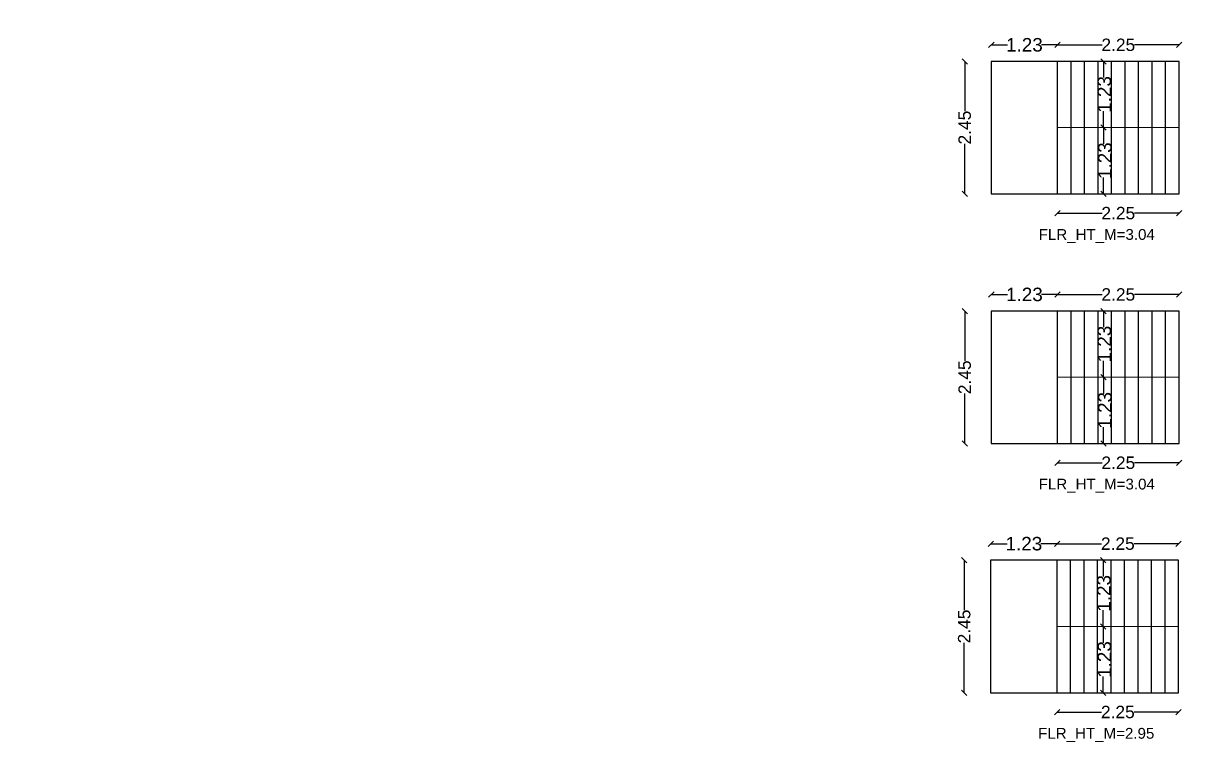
# Model space of a CAD drawing. Header units: metres. Extents: x -132 to 144, y -80 to -15.
# Drawn here: x -110.25 to -88.8, y -74.38 to -61.07 of the extents above; entities that cross this region are included whole.
import ezdxf

# ---------------------------------------------------------------- set-up
doc = ezdxf.new("R2010")
doc.units = ezdxf.units.M
doc.header["$MEASUREMENT"] = 0
doc.header["$PDMODE"] = 3
doc.layers.get('0').update_dxf_attribs({"lineweight": 5})
doc.layers.get('DEFPOINTS').update_dxf_attribs({"lineweight": 5})
for name, color, linetype in [('BLK_1_FLR_0_STAIR_1', 1, 'Continuous'), ('BLK_1_FLR_1_STAIR_1', 1, 'Continuous'), ('BLK_1_FLR_2_STAIR_1', 1, 'Continuous')]:
    doc.layers.add(name, color=color, linetype=linetype)
for name, color, linetype, lineweight in [('BLK_1_FLR_0_STAIR_1_FLIGHT_1', 7, 'Continuous', 0), ('BLK_1_FLR_0_STAIR_1_FLIGHT_2', 7, 'Continuous', 0), ('BLK_1_FLR_0_STAIR_1_LANDING_1', 7, 'Continuous', 0), ('BLK_1_FLR_1_STAIR_1_FLIGHT_1', 7, 'Continuous', 0), ('BLK_1_FLR_1_STAIR_1_FLIGHT_2', 7, 'Continuous', 0), ('BLK_1_FLR_1_STAIR_1_LANDING_1', 7, 'Continuous', 0), ('BLK_1_FLR_2_STAIR_1_FLIGHT_1', 7, 'Continuous', 0), ('BLK_1_FLR_2_STAIR_1_FLIGHT_2', 7, 'Continuous', 0), ('BLK_1_FLR_2_STAIR_1_LANDING_1', 7, 'Continuous', 0)]:
    doc.layers.add(name, color=color, linetype=linetype, lineweight=lineweight)
doc.layers.add('PLAN_INFO', color=1, linetype='Continuous', plot=False)
doc.styles.get("Standard").update_dxf_attribs({"font": 'arial.ttf'})
doc.dimstyles.new('STANDARD$0', dxfattribs={"dimtxt": 0.5, "dimasz": 0.1, "dimexe": 2, "dimexo": 2, "dimgap": 0, "dimtad": 0, "dimzin": 0, "dimdsep": 46, "dimtxsty": 'Standard', "dimblk": 'OBLIQUE', "dimcen": -0.0625, "dimse1": 1, "dimse2": 1, "dimclrd": 3, "dimclre": 9, "dimadec": 0, "dimazin": 0, "dimtfac": 1, "dimtix": 1, "dimtofl": 0, "dimtmove": 2, "dimatfit": 3, "dimldrblk": 'OBLIQUE', "dimfxl": 0, "dimtolj": 1, "dimtzin": 0, "dimarcsym": 0})

# ---------------------------------------------------------------- blocks, each defined once
blk = doc.blocks.new('_Oblique')
at = {"color": 0, "linetype": 'ByBlock', "lineweight": -2}
blk.add_line((-0.5, -0.5), (0.5, 0.5), dxfattribs=at)
blk = doc.blocks.new('*D161')
at = {"layer": 'BLK_1_FLR_0_STAIR_1_FLIGHT_2', "color": 3, "linetype": 'Continuous', "lineweight": -2}
for p, q in [((-90.261, -71.017), (-90.261, -71.317)), ((-90.261, -72.242), (-90.261, -71.943))]:
    blk.add_line(p, q, dxfattribs=at)
at = {"layer": 'DEFPOINTS', "color": 0, "linetype": 'Continuous'}
for p in [(-90.468, -71.017), (-90.468, -72.242), (-90.261, -72.242)]:
    blk.add_point(p, dxfattribs=at)
at = {"layer": 'BLK_1_FLR_0_STAIR_1_FLIGHT_2', "color": 3, "linetype": 'Continuous', "lineweight": -2, "xscale": 0.1, "yscale": 0.1, "zscale": 0.1}
for p, rotation in [((-90.261, -71.017), 90), ((-90.261, -72.242), 270)]:
    blk.add_blockref('_Oblique', p, dxfattribs=dict(at, rotation=rotation))
at = {"layer": 'BLK_1_FLR_0_STAIR_1_FLIGHT_2', "color": 0, "linetype": 'Continuous', "lineweight": -3, "insert": (-90.246, -71.63), "char_height": 0.25, "attachment_point": 5, "rotation": 90}
blk.add_mtext('\\A1;1.23', dxfattribs=at)
blk = doc.blocks.new('*D162')
at = {"layer": 'BLK_1_FLR_0_STAIR_1_FLIGHT_1', "color": 3, "linetype": 'Continuous', "lineweight": -2}
for p, q in [((-90.261, -72.242), (-90.261, -72.544)), ((-90.261, -73.471), (-90.261, -73.169))]:
    blk.add_line(p, q, dxfattribs=at)
at = {"layer": 'DEFPOINTS', "color": 0, "linetype": 'Continuous'}
for p in [(-90.261, -72.242), (-90.261, -73.471), (-90.218, -73.471)]:
    blk.add_point(p, dxfattribs=at)
at = {"layer": 'BLK_1_FLR_0_STAIR_1_FLIGHT_1', "color": 3, "linetype": 'Continuous', "lineweight": -2, "xscale": 0.1, "yscale": 0.1, "zscale": 0.1}
for p, rotation in [((-90.261, -72.242), 90), ((-90.261, -73.471), 270)]:
    blk.add_blockref('_Oblique', p, dxfattribs=dict(at, rotation=rotation))
at = {"layer": 'BLK_1_FLR_0_STAIR_1_FLIGHT_1', "color": 0, "linetype": 'Continuous', "lineweight": -3, "insert": (-90.236, -72.856), "char_height": 0.25, "attachment_point": 5, "rotation": 90}
blk.add_mtext('\\A1;1.23', dxfattribs=at)
blk = doc.blocks.new('*D163')
at = {"layer": 'BLK_1_FLR_0_STAIR_1_LANDING_1', "color": 3, "lineweight": -2}
for p, q in [((-92.34, -70.711), (-92.039, -70.711)), ((-91.113, -70.711), (-91.414, -70.711))]:
    blk.add_line(p, q, dxfattribs=at)
at = {"layer": 'DEFPOINTS', "color": 0, "linetype": 'Continuous'}
for p in [(-92.34, -70.711), (-92.34, -72.244), (-91.113, -73.471)]:
    blk.add_point(p, dxfattribs=at)
at = {"layer": 'BLK_1_FLR_0_STAIR_1_LANDING_1', "color": 3, "linetype": 'Continuous', "lineweight": -2, "xscale": 0.1, "yscale": 0.1, "zscale": 0.1, "rotation": 180}
blk.add_blockref('_Oblique', (-92.34, -70.711), dxfattribs=at)
at = {"layer": 'BLK_1_FLR_0_STAIR_1_LANDING_1', "color": 3, "linetype": 'Continuous', "lineweight": -2, "xscale": 0.1, "yscale": 0.1, "zscale": 0.1}
blk.add_blockref('_Oblique', (-91.113, -70.711), dxfattribs=at)
at = {"layer": 'BLK_1_FLR_0_STAIR_1_LANDING_1', "color": 0, "linetype": 'Continuous', "lineweight": -3, "insert": (-91.727, -70.711), "char_height": 0.25, "attachment_point": 5}
blk.add_mtext('\\A1;1.23', dxfattribs=at)
blk = doc.blocks.new('*D164')
at = {"layer": 'BLK_1_FLR_0_STAIR_1_FLIGHT_1', "color": 3, "linetype": 'Continuous', "lineweight": -2}
for p, q in [((-91.113, -73.829), (-90.29, -73.829)), ((-88.863, -73.829), (-89.687, -73.829))]:
    blk.add_line(p, q, dxfattribs=at)
at = {"layer": 'DEFPOINTS', "color": 0, "linetype": 'Continuous'}
for p in [(-91.113, -73.471), (-88.863, -73.471), (-88.863, -73.829)]:
    blk.add_point(p, dxfattribs=at)
at = {"layer": 'BLK_1_FLR_0_STAIR_1_FLIGHT_1', "color": 3, "linetype": 'Continuous', "lineweight": -2, "xscale": 0.1, "yscale": 0.1, "zscale": 0.1, "rotation": 180}
blk.add_blockref('_Oblique', (-91.113, -73.829), dxfattribs=at)
at = {"layer": 'BLK_1_FLR_0_STAIR_1_FLIGHT_1', "color": 3, "linetype": 'Continuous', "lineweight": -2, "xscale": 0.1, "yscale": 0.1, "zscale": 0.1}
blk.add_blockref('_Oblique', (-88.863, -73.829), dxfattribs=at)
at = {"layer": 'BLK_1_FLR_0_STAIR_1_FLIGHT_1', "color": 0, "linetype": 'Continuous', "lineweight": -3, "insert": (-89.988, -73.829), "char_height": 0.23, "attachment_point": 5}
blk.add_mtext('\\A1;2.25', dxfattribs=at)
blk = doc.blocks.new('*D165')
at = {"layer": 'BLK_1_FLR_0_STAIR_1_FLIGHT_2', "color": 3, "linetype": 'Continuous', "lineweight": -2}
for p, q in [((-91.113, -70.711), (-90.29, -70.711)), ((-88.863, -70.711), (-89.687, -70.711))]:
    blk.add_line(p, q, dxfattribs=at)
at = {"layer": 'DEFPOINTS', "color": 0, "linetype": 'Continuous'}
for p in [(-88.863, -70.711), (-91.113, -71.108), (-88.863, -71.108)]:
    blk.add_point(p, dxfattribs=at)
at = {"layer": 'BLK_1_FLR_0_STAIR_1_FLIGHT_2', "color": 3, "linetype": 'Continuous', "lineweight": -2, "xscale": 0.1, "yscale": 0.1, "zscale": 0.1, "rotation": 180}
blk.add_blockref('_Oblique', (-91.113, -70.711), dxfattribs=at)
at = {"layer": 'BLK_1_FLR_0_STAIR_1_FLIGHT_2', "color": 3, "linetype": 'Continuous', "lineweight": -2, "xscale": 0.1, "yscale": 0.1, "zscale": 0.1}
blk.add_blockref('_Oblique', (-88.863, -70.711), dxfattribs=at)
at = {"layer": 'BLK_1_FLR_0_STAIR_1_FLIGHT_2', "color": 0, "linetype": 'Continuous', "lineweight": -3, "insert": (-89.988, -70.711), "char_height": 0.23, "attachment_point": 5}
blk.add_mtext('\\A1;2.25', dxfattribs=at)
blk = doc.blocks.new('*D166')
at = {"layer": 'BLK_1_FLR_0_STAIR_1_LANDING_1', "color": 3, "lineweight": -2}
for p, q in [((-92.831, -71.017), (-92.831, -71.942)), ((-92.831, -73.471), (-92.831, -72.546))]:
    blk.add_line(p, q, dxfattribs=at)
at = {"layer": 'DEFPOINTS', "color": 0, "linetype": 'Continuous'}
for p in [(-92.345, -71.017), (-92.831, -73.471), (-92.345, -73.471)]:
    blk.add_point(p, dxfattribs=at)
at = {"layer": 'BLK_1_FLR_0_STAIR_1_LANDING_1', "color": 3, "linetype": 'Continuous', "lineweight": -2, "xscale": 0.1, "yscale": 0.1, "zscale": 0.1}
for p, rotation in [((-92.831, -71.017), 90), ((-92.831, -73.471), 270)]:
    blk.add_blockref('_Oblique', p, dxfattribs=dict(at, rotation=rotation))
at = {"layer": 'BLK_1_FLR_0_STAIR_1_LANDING_1', "color": 0, "linetype": 'Continuous', "lineweight": -3, "insert": (-92.831, -72.244), "char_height": 0.23, "attachment_point": 5, "rotation": 90}
blk.add_mtext('\\A1;2.45', dxfattribs=at)
blk = doc.blocks.new('*D198')
at = {"layer": 'BLK_1_FLR_1_STAIR_1_FLIGHT_2', "color": 3, "linetype": 'Continuous', "lineweight": -2}
for p, q in [((-90.251, -66.401), (-90.251, -66.7)), ((-90.251, -67.626), (-90.251, -67.326))]:
    blk.add_line(p, q, dxfattribs=at)
at = {"layer": 'DEFPOINTS', "color": 0, "linetype": 'Continuous'}
for p in [(-90.459, -66.401), (-90.459, -67.626), (-90.251, -67.626)]:
    blk.add_point(p, dxfattribs=at)
at = {"layer": 'BLK_1_FLR_1_STAIR_1_FLIGHT_2', "color": 3, "linetype": 'Continuous', "lineweight": -2, "xscale": 0.1, "yscale": 0.1, "zscale": 0.1}
for p, rotation in [((-90.251, -66.401), 90), ((-90.251, -67.626), 270)]:
    blk.add_blockref('_Oblique', p, dxfattribs=dict(at, rotation=rotation))
at = {"layer": 'BLK_1_FLR_1_STAIR_1_FLIGHT_2', "color": 0, "linetype": 'Continuous', "lineweight": -3, "insert": (-90.237, -67.013), "char_height": 0.25, "attachment_point": 5, "rotation": 90}
blk.add_mtext('\\A1;1.23', dxfattribs=at)
blk = doc.blocks.new('*D199')
at = {"layer": 'BLK_1_FLR_1_STAIR_1_FLIGHT_1', "color": 3, "linetype": 'Continuous', "lineweight": -2}
for p, q in [((-90.251, -67.626), (-90.251, -67.927)), ((-90.251, -68.854), (-90.251, -68.553))]:
    blk.add_line(p, q, dxfattribs=at)
at = {"layer": 'DEFPOINTS', "color": 0, "linetype": 'Continuous'}
for p in [(-90.251, -67.626), (-90.251, -68.854), (-90.208, -68.854)]:
    blk.add_point(p, dxfattribs=at)
at = {"layer": 'BLK_1_FLR_1_STAIR_1_FLIGHT_1', "color": 3, "linetype": 'Continuous', "lineweight": -2, "xscale": 0.1, "yscale": 0.1, "zscale": 0.1}
for p, rotation in [((-90.251, -67.626), 90), ((-90.251, -68.854), 270)]:
    blk.add_blockref('_Oblique', p, dxfattribs=dict(at, rotation=rotation))
at = {"layer": 'BLK_1_FLR_1_STAIR_1_FLIGHT_1', "color": 0, "linetype": 'Continuous', "lineweight": -3, "insert": (-90.227, -68.24), "char_height": 0.25, "attachment_point": 5, "rotation": 90}
blk.add_mtext('\\A1;1.23', dxfattribs=at)
blk = doc.blocks.new('*D200')
at = {"layer": 'BLK_1_FLR_1_STAIR_1_LANDING_1', "color": 3, "lineweight": -2}
for p, q in [((-92.33, -66.095), (-92.03, -66.095)), ((-91.104, -66.095), (-91.404, -66.095))]:
    blk.add_line(p, q, dxfattribs=at)
at = {"layer": 'DEFPOINTS', "color": 0, "linetype": 'Continuous'}
for p in [(-92.33, -66.095), (-92.33, -67.628), (-91.104, -68.854)]:
    blk.add_point(p, dxfattribs=at)
at = {"layer": 'BLK_1_FLR_1_STAIR_1_LANDING_1', "color": 3, "linetype": 'Continuous', "lineweight": -2, "xscale": 0.1, "yscale": 0.1, "zscale": 0.1, "rotation": 180}
blk.add_blockref('_Oblique', (-92.33, -66.095), dxfattribs=at)
at = {"layer": 'BLK_1_FLR_1_STAIR_1_LANDING_1', "color": 3, "linetype": 'Continuous', "lineweight": -2, "xscale": 0.1, "yscale": 0.1, "zscale": 0.1}
blk.add_blockref('_Oblique', (-91.104, -66.095), dxfattribs=at)
at = {"layer": 'BLK_1_FLR_1_STAIR_1_LANDING_1', "color": 0, "linetype": 'Continuous', "lineweight": -3, "insert": (-91.717, -66.095), "char_height": 0.25, "attachment_point": 5}
blk.add_mtext('\\A1;1.23', dxfattribs=at)
blk = doc.blocks.new('*D201')
at = {"layer": 'BLK_1_FLR_1_STAIR_1_FLIGHT_1', "color": 3, "linetype": 'Continuous', "lineweight": -2}
for p, q in [((-91.104, -69.212), (-90.28, -69.212)), ((-88.854, -69.212), (-89.677, -69.212))]:
    blk.add_line(p, q, dxfattribs=at)
at = {"layer": 'DEFPOINTS', "color": 0, "linetype": 'Continuous'}
for p in [(-91.104, -68.854), (-88.854, -68.854), (-88.854, -69.212)]:
    blk.add_point(p, dxfattribs=at)
at = {"layer": 'BLK_1_FLR_1_STAIR_1_FLIGHT_1', "color": 3, "linetype": 'Continuous', "lineweight": -2, "xscale": 0.1, "yscale": 0.1, "zscale": 0.1, "rotation": 180}
blk.add_blockref('_Oblique', (-91.104, -69.212), dxfattribs=at)
at = {"layer": 'BLK_1_FLR_1_STAIR_1_FLIGHT_1', "color": 3, "linetype": 'Continuous', "lineweight": -2, "xscale": 0.1, "yscale": 0.1, "zscale": 0.1}
blk.add_blockref('_Oblique', (-88.854, -69.212), dxfattribs=at)
at = {"layer": 'BLK_1_FLR_1_STAIR_1_FLIGHT_1', "color": 0, "linetype": 'Continuous', "lineweight": -3, "insert": (-89.979, -69.212), "char_height": 0.23, "attachment_point": 5}
blk.add_mtext('\\A1;2.25', dxfattribs=at)
blk = doc.blocks.new('*D202')
at = {"layer": 'BLK_1_FLR_1_STAIR_1_FLIGHT_2', "color": 3, "linetype": 'Continuous', "lineweight": -2}
for p, q in [((-91.104, -66.095), (-90.28, -66.095)), ((-88.854, -66.095), (-89.677, -66.095))]:
    blk.add_line(p, q, dxfattribs=at)
at = {"layer": 'DEFPOINTS', "color": 0, "linetype": 'Continuous'}
for p in [(-88.854, -66.095), (-91.104, -66.491), (-88.854, -66.491)]:
    blk.add_point(p, dxfattribs=at)
at = {"layer": 'BLK_1_FLR_1_STAIR_1_FLIGHT_2', "color": 3, "linetype": 'Continuous', "lineweight": -2, "xscale": 0.1, "yscale": 0.1, "zscale": 0.1, "rotation": 180}
blk.add_blockref('_Oblique', (-91.104, -66.095), dxfattribs=at)
at = {"layer": 'BLK_1_FLR_1_STAIR_1_FLIGHT_2', "color": 3, "linetype": 'Continuous', "lineweight": -2, "xscale": 0.1, "yscale": 0.1, "zscale": 0.1}
blk.add_blockref('_Oblique', (-88.854, -66.095), dxfattribs=at)
at = {"layer": 'BLK_1_FLR_1_STAIR_1_FLIGHT_2', "color": 0, "linetype": 'Continuous', "lineweight": -3, "insert": (-89.979, -66.095), "char_height": 0.23, "attachment_point": 5}
blk.add_mtext('\\A1;2.25', dxfattribs=at)
blk = doc.blocks.new('*D203')
at = {"layer": 'BLK_1_FLR_1_STAIR_1_LANDING_1', "color": 3, "lineweight": -2}
for p, q in [((-92.822, -66.401), (-92.822, -67.326)), ((-92.822, -68.854), (-92.822, -67.929))]:
    blk.add_line(p, q, dxfattribs=at)
at = {"layer": 'DEFPOINTS', "color": 0, "linetype": 'Continuous'}
for p in [(-92.335, -66.401), (-92.822, -68.854), (-92.335, -68.854)]:
    blk.add_point(p, dxfattribs=at)
at = {"layer": 'BLK_1_FLR_1_STAIR_1_LANDING_1', "color": 3, "linetype": 'Continuous', "lineweight": -2, "xscale": 0.1, "yscale": 0.1, "zscale": 0.1}
for p, rotation in [((-92.822, -66.401), 90), ((-92.822, -68.854), 270)]:
    blk.add_blockref('_Oblique', p, dxfattribs=dict(at, rotation=rotation))
at = {"layer": 'BLK_1_FLR_1_STAIR_1_LANDING_1', "color": 0, "linetype": 'Continuous', "lineweight": -3, "insert": (-92.822, -67.628), "char_height": 0.23, "attachment_point": 5, "rotation": 90}
blk.add_mtext('\\A1;2.45', dxfattribs=at)
blk = doc.blocks.new('*D204')
at = {"layer": 'BLK_1_FLR_2_STAIR_1_FLIGHT_2', "color": 3, "linetype": 'Continuous', "lineweight": -2}
for p, q in [((-90.251, -61.777), (-90.251, -62.076)), ((-90.251, -63.002), (-90.251, -62.702))]:
    blk.add_line(p, q, dxfattribs=at)
at = {"layer": 'DEFPOINTS', "color": 0, "linetype": 'Continuous'}
for p in [(-90.459, -61.777), (-90.459, -63.002), (-90.251, -63.002)]:
    blk.add_point(p, dxfattribs=at)
at = {"layer": 'BLK_1_FLR_2_STAIR_1_FLIGHT_2', "color": 3, "linetype": 'Continuous', "lineweight": -2, "xscale": 0.1, "yscale": 0.1, "zscale": 0.1}
for p, rotation in [((-90.251, -61.777), 90), ((-90.251, -63.002), 270)]:
    blk.add_blockref('_Oblique', p, dxfattribs=dict(at, rotation=rotation))
at = {"layer": 'BLK_1_FLR_2_STAIR_1_FLIGHT_2', "color": 0, "linetype": 'Continuous', "lineweight": -3, "insert": (-90.237, -62.389), "char_height": 0.25, "attachment_point": 5, "rotation": 90}
blk.add_mtext('\\A1;1.23', dxfattribs=at)
blk = doc.blocks.new('*D205')
at = {"layer": 'BLK_1_FLR_2_STAIR_1_FLIGHT_1', "color": 3, "linetype": 'Continuous', "lineweight": -2}
for p, q in [((-90.251, -63.002), (-90.251, -63.303)), ((-90.251, -64.23), (-90.251, -63.929))]:
    blk.add_line(p, q, dxfattribs=at)
at = {"layer": 'DEFPOINTS', "color": 0, "linetype": 'Continuous'}
for p in [(-90.251, -63.002), (-90.251, -64.23), (-90.208, -64.23)]:
    blk.add_point(p, dxfattribs=at)
at = {"layer": 'BLK_1_FLR_2_STAIR_1_FLIGHT_1', "color": 3, "linetype": 'Continuous', "lineweight": -2, "xscale": 0.1, "yscale": 0.1, "zscale": 0.1}
for p, rotation in [((-90.251, -63.002), 90), ((-90.251, -64.23), 270)]:
    blk.add_blockref('_Oblique', p, dxfattribs=dict(at, rotation=rotation))
at = {"layer": 'BLK_1_FLR_2_STAIR_1_FLIGHT_1', "color": 0, "linetype": 'Continuous', "lineweight": -3, "insert": (-90.227, -63.616), "char_height": 0.25, "attachment_point": 5, "rotation": 90}
blk.add_mtext('\\A1;1.23', dxfattribs=at)
blk = doc.blocks.new('*D206')
at = {"layer": 'BLK_1_FLR_2_STAIR_1_LANDING_1', "color": 3, "lineweight": -2}
for p, q in [((-92.33, -61.471), (-92.03, -61.471)), ((-91.104, -61.471), (-91.404, -61.471))]:
    blk.add_line(p, q, dxfattribs=at)
at = {"layer": 'DEFPOINTS', "color": 0, "linetype": 'Continuous'}
for p in [(-92.33, -61.471), (-92.33, -63.003), (-91.104, -64.23)]:
    blk.add_point(p, dxfattribs=at)
at = {"layer": 'BLK_1_FLR_2_STAIR_1_LANDING_1', "color": 3, "linetype": 'Continuous', "lineweight": -2, "xscale": 0.1, "yscale": 0.1, "zscale": 0.1, "rotation": 180}
blk.add_blockref('_Oblique', (-92.33, -61.471), dxfattribs=at)
at = {"layer": 'BLK_1_FLR_2_STAIR_1_LANDING_1', "color": 3, "linetype": 'Continuous', "lineweight": -2, "xscale": 0.1, "yscale": 0.1, "zscale": 0.1}
blk.add_blockref('_Oblique', (-91.104, -61.471), dxfattribs=at)
at = {"layer": 'BLK_1_FLR_2_STAIR_1_LANDING_1', "color": 0, "linetype": 'Continuous', "lineweight": -3, "insert": (-91.717, -61.471), "char_height": 0.25, "attachment_point": 5}
blk.add_mtext('\\A1;1.23', dxfattribs=at)
blk = doc.blocks.new('*D207')
at = {"layer": 'BLK_1_FLR_2_STAIR_1_FLIGHT_1', "color": 3, "linetype": 'Continuous', "lineweight": -2}
for p, q in [((-91.104, -64.588), (-90.28, -64.588)), ((-88.854, -64.588), (-89.677, -64.588))]:
    blk.add_line(p, q, dxfattribs=at)
at = {"layer": 'DEFPOINTS', "color": 0, "linetype": 'Continuous'}
for p in [(-91.104, -64.23), (-88.854, -64.23), (-88.854, -64.588)]:
    blk.add_point(p, dxfattribs=at)
at = {"layer": 'BLK_1_FLR_2_STAIR_1_FLIGHT_1', "color": 3, "linetype": 'Continuous', "lineweight": -2, "xscale": 0.1, "yscale": 0.1, "zscale": 0.1, "rotation": 180}
blk.add_blockref('_Oblique', (-91.104, -64.588), dxfattribs=at)
at = {"layer": 'BLK_1_FLR_2_STAIR_1_FLIGHT_1', "color": 3, "linetype": 'Continuous', "lineweight": -2, "xscale": 0.1, "yscale": 0.1, "zscale": 0.1}
blk.add_blockref('_Oblique', (-88.854, -64.588), dxfattribs=at)
at = {"layer": 'BLK_1_FLR_2_STAIR_1_FLIGHT_1', "color": 0, "linetype": 'Continuous', "lineweight": -3, "insert": (-89.979, -64.588), "char_height": 0.23, "attachment_point": 5}
blk.add_mtext('\\A1;2.25', dxfattribs=at)
blk = doc.blocks.new('*D208')
at = {"layer": 'BLK_1_FLR_2_STAIR_1_FLIGHT_2', "color": 3, "linetype": 'Continuous', "lineweight": -2}
for p, q in [((-91.104, -61.471), (-90.28, -61.471)), ((-88.854, -61.471), (-89.677, -61.471))]:
    blk.add_line(p, q, dxfattribs=at)
at = {"layer": 'DEFPOINTS', "color": 0, "linetype": 'Continuous'}
for p in [(-88.854, -61.471), (-91.104, -61.867), (-88.854, -61.867)]:
    blk.add_point(p, dxfattribs=at)
at = {"layer": 'BLK_1_FLR_2_STAIR_1_FLIGHT_2', "color": 3, "linetype": 'Continuous', "lineweight": -2, "xscale": 0.1, "yscale": 0.1, "zscale": 0.1, "rotation": 180}
blk.add_blockref('_Oblique', (-91.104, -61.471), dxfattribs=at)
at = {"layer": 'BLK_1_FLR_2_STAIR_1_FLIGHT_2', "color": 3, "linetype": 'Continuous', "lineweight": -2, "xscale": 0.1, "yscale": 0.1, "zscale": 0.1}
blk.add_blockref('_Oblique', (-88.854, -61.471), dxfattribs=at)
at = {"layer": 'BLK_1_FLR_2_STAIR_1_FLIGHT_2', "color": 0, "linetype": 'Continuous', "lineweight": -3, "insert": (-89.979, -61.471), "char_height": 0.23, "attachment_point": 5}
blk.add_mtext('\\A1;2.25', dxfattribs=at)
blk = doc.blocks.new('*D209')
at = {"layer": 'BLK_1_FLR_2_STAIR_1_LANDING_1', "color": 3, "lineweight": -2}
for p, q in [((-92.822, -61.777), (-92.822, -62.702)), ((-92.822, -64.23), (-92.822, -63.305))]:
    blk.add_line(p, q, dxfattribs=at)
at = {"layer": 'DEFPOINTS', "color": 0, "linetype": 'Continuous'}
for p in [(-92.335, -61.777), (-92.822, -64.23), (-92.335, -64.23)]:
    blk.add_point(p, dxfattribs=at)
at = {"layer": 'BLK_1_FLR_2_STAIR_1_LANDING_1', "color": 3, "linetype": 'Continuous', "lineweight": -2, "xscale": 0.1, "yscale": 0.1, "zscale": 0.1}
for p, rotation in [((-92.822, -61.777), 90), ((-92.822, -64.23), 270)]:
    blk.add_blockref('_Oblique', p, dxfattribs=dict(at, rotation=rotation))
at = {"layer": 'BLK_1_FLR_2_STAIR_1_LANDING_1', "color": 0, "linetype": 'Continuous', "lineweight": -3, "insert": (-92.822, -63.003), "char_height": 0.23, "attachment_point": 5, "rotation": 90}
blk.add_mtext('\\A1;2.45', dxfattribs=at)

msp = doc.modelspace()

# ---------------------------------------------------------------- linework, layer by layer
at = {"layer": 'BLK_1_FLR_0_STAIR_1', "linetype": 'Continuous', "lineweight": -3}
msp.add_lwpolyline([(-92.34483, -73.47064), (-88.86317, -73.47064), (-88.86317, -71.01731), (-92.34483, -71.01731)], close=True, dxfattribs=at)
at = {"layer": 'BLK_1_FLR_0_STAIR_1_FLIGHT_1', "lineweight": -3}
for p, q in [((-91.11317, -73.47064), (-91.11317, -72.24231)), ((-90.86317, -73.47064), (-90.86317, -72.24231)), ((-90.61317, -73.47064), (-90.61317, -72.24231)), ((-90.36317, -73.47064), (-90.36317, -72.24231)), ((-90.11317, -73.47064), (-90.11317, -72.24231)), ((-89.86317, -73.47064), (-89.86317, -72.24231)), ((-89.61317, -73.47064), (-89.61317, -72.24231)), ((-89.36317, -73.47064), (-89.36317, -72.24231)), ((-89.11317, -73.47064), (-89.11317, -72.24231)), ((-88.86317, -73.47064), (-88.86317, -72.24231))]:
    msp.add_line(p, q, dxfattribs=at)
at = {"layer": 'BLK_1_FLR_0_STAIR_1_FLIGHT_1'}
msp.add_lwpolyline([(-91.11317, -72.24231), (-88.86317, -72.24231), (-88.86317, -73.47064), (-91.11317, -73.47064)], close=True, dxfattribs=at)
at = {"layer": 'BLK_1_FLR_0_STAIR_1_FLIGHT_2', "lineweight": -3}
for p, q in [((-91.11317, -72.24231), (-91.11317, -71.01731)), ((-90.86317, -72.24231), (-90.86317, -71.01731)), ((-90.61317, -72.24231), (-90.61317, -71.01731)), ((-90.36317, -72.24231), (-90.36317, -71.01731)), ((-90.11317, -72.24231), (-90.11317, -71.01731)), ((-89.86317, -72.24231), (-89.86317, -71.01731)), ((-89.61317, -72.24231), (-89.61317, -71.01731)), ((-89.36317, -72.24231), (-89.36317, -71.01731)), ((-89.11317, -72.24231), (-89.11317, -71.01731)), ((-88.86317, -72.24231), (-88.86317, -71.01731))]:
    msp.add_line(p, q, dxfattribs=at)
at = {"layer": 'BLK_1_FLR_0_STAIR_1_FLIGHT_2'}
msp.add_lwpolyline([(-91.11317, -71.01731), (-88.86317, -71.01731), (-88.86317, -72.24231), (-91.11317, -72.24231)], close=True, dxfattribs=at)
at = {"layer": 'BLK_1_FLR_0_STAIR_1_LANDING_1'}
msp.add_lwpolyline([(-92.34483, -71.01731), (-91.11317, -71.01731), (-91.11317, -73.47064), (-92.34483, -73.47064)], close=True, dxfattribs=at)
at = {"layer": 'BLK_1_FLR_1_STAIR_1', "linetype": 'Continuous', "lineweight": -3}
msp.add_lwpolyline([(-92.33521, -68.8542), (-88.85355, -68.8542), (-88.85355, -66.40087), (-92.33521, -66.40087)], close=True, dxfattribs=at)
at = {"layer": 'BLK_1_FLR_1_STAIR_1_FLIGHT_1', "lineweight": -3}
for p, q in [((-91.10355, -68.8542), (-91.10355, -67.62587)), ((-90.85355, -68.8542), (-90.85355, -67.62587)), ((-90.60355, -68.8542), (-90.60355, -67.62587)), ((-90.35355, -68.8542), (-90.35355, -67.62587)), ((-90.10355, -68.8542), (-90.10355, -67.62587)), ((-89.85355, -68.8542), (-89.85355, -67.62587)), ((-89.60355, -68.8542), (-89.60355, -67.62587)), ((-89.35355, -68.8542), (-89.35355, -67.62587)), ((-89.10355, -68.8542), (-89.10355, -67.62587)), ((-88.85355, -68.8542), (-88.85355, -67.62587))]:
    msp.add_line(p, q, dxfattribs=at)
at = {"layer": 'BLK_1_FLR_1_STAIR_1_FLIGHT_1'}
msp.add_lwpolyline([(-91.10355, -67.62587), (-88.85355, -67.62587), (-88.85355, -68.8542), (-91.10355, -68.8542)], close=True, dxfattribs=at)
at = {"layer": 'BLK_1_FLR_1_STAIR_1_FLIGHT_2', "lineweight": -3}
for p, q in [((-91.10355, -67.62587), (-91.10355, -66.40087)), ((-90.85355, -67.62587), (-90.85355, -66.40087)), ((-90.60355, -67.62587), (-90.60355, -66.40087)), ((-90.35355, -67.62587), (-90.35355, -66.40087)), ((-90.10355, -67.62587), (-90.10355, -66.40087)), ((-89.85355, -67.62587), (-89.85355, -66.40087)), ((-89.60355, -67.62587), (-89.60355, -66.40087)), ((-89.35355, -67.62587), (-89.35355, -66.40087)), ((-89.10355, -67.62587), (-89.10355, -66.40087)), ((-88.85355, -67.62587), (-88.85355, -66.40087))]:
    msp.add_line(p, q, dxfattribs=at)
at = {"layer": 'BLK_1_FLR_1_STAIR_1_FLIGHT_2'}
msp.add_lwpolyline([(-91.10355, -66.40087), (-88.85355, -66.40087), (-88.85355, -67.62587), (-91.10355, -67.62587)], close=True, dxfattribs=at)
at = {"layer": 'BLK_1_FLR_1_STAIR_1_LANDING_1'}
msp.add_lwpolyline([(-92.33521, -66.40087), (-91.10355, -66.40087), (-91.10355, -68.8542), (-92.33521, -68.8542)], close=True, dxfattribs=at)
at = {"layer": 'BLK_1_FLR_2_STAIR_1', "linetype": 'Continuous', "lineweight": -3}
msp.add_lwpolyline([(-92.33521, -64.23009), (-88.85355, -64.23009), (-88.85355, -61.77675), (-92.33521, -61.77675)], close=True, dxfattribs=at)
at = {"layer": 'BLK_1_FLR_2_STAIR_1_FLIGHT_1', "lineweight": -3}
for p, q in [((-91.10355, -64.23009), (-91.10355, -63.00175)), ((-90.85355, -64.23009), (-90.85355, -63.00175)), ((-90.60355, -64.23009), (-90.60355, -63.00175)), ((-90.35355, -64.23009), (-90.35355, -63.00175)), ((-90.10355, -64.23009), (-90.10355, -63.00175)), ((-89.85355, -64.23009), (-89.85355, -63.00175)), ((-89.60355, -64.23009), (-89.60355, -63.00175)), ((-89.35355, -64.23009), (-89.35355, -63.00175)), ((-89.10355, -64.23009), (-89.10355, -63.00175)), ((-88.85355, -64.23009), (-88.85355, -63.00175))]:
    msp.add_line(p, q, dxfattribs=at)
at = {"layer": 'BLK_1_FLR_2_STAIR_1_FLIGHT_1'}
msp.add_lwpolyline([(-91.10355, -63.00175), (-88.85355, -63.00175), (-88.85355, -64.23009), (-91.10355, -64.23009)], close=True, dxfattribs=at)
at = {"layer": 'BLK_1_FLR_2_STAIR_1_FLIGHT_2', "lineweight": -3}
for p, q in [((-91.10355, -63.00175), (-91.10355, -61.77675)), ((-90.85355, -63.00175), (-90.85355, -61.77675)), ((-90.60355, -63.00175), (-90.60355, -61.77675)), ((-90.35355, -63.00175), (-90.35355, -61.77675)), ((-90.10355, -63.00175), (-90.10355, -61.77675)), ((-89.85355, -63.00175), (-89.85355, -61.77675)), ((-89.60355, -63.00175), (-89.60355, -61.77675)), ((-89.35355, -63.00175), (-89.35355, -61.77675)), ((-89.10355, -63.00175), (-89.10355, -61.77675)), ((-88.85355, -63.00175), (-88.85355, -61.77675))]:
    msp.add_line(p, q, dxfattribs=at)
at = {"layer": 'BLK_1_FLR_2_STAIR_1_FLIGHT_2'}
msp.add_lwpolyline([(-91.10355, -61.77675), (-88.85355, -61.77675), (-88.85355, -63.00175), (-91.10355, -63.00175)], close=True, dxfattribs=at)
at = {"layer": 'BLK_1_FLR_2_STAIR_1_LANDING_1'}
msp.add_lwpolyline([(-92.33521, -61.77675), (-91.10355, -61.77675), (-91.10355, -64.23009), (-92.33521, -64.23009)], close=True, dxfattribs=at)

# ---------------------------------------------------------------- texts
at = {"layer": 'BLK_1_FLR_0_STAIR_1', "linetype": 'Continuous', "lineweight": -3, "insert": (-90.38772, -74.12293), "char_height": 0.2, "width": 2.4, "attachment_point": 2}
msp.add_mtext('FLR_HT_M=2.95', dxfattribs=at)
at = {"layer": 'BLK_1_FLR_1_STAIR_1', "linetype": 'Continuous', "lineweight": -3, "insert": (-90.3781, -69.50649), "char_height": 0.2, "width": 2.4, "attachment_point": 2}
msp.add_mtext('FLR_HT_M=3.04', dxfattribs=at)
at = {"layer": 'BLK_1_FLR_2_STAIR_1', "linetype": 'Continuous', "lineweight": -3, "insert": (-90.3781, -64.88237), "char_height": 0.2, "width": 2.4, "attachment_point": 2}
msp.add_mtext('FLR_HT_M=3.04', dxfattribs=at)
at = {"layer": 'PLAN_INFO', "insert": (-131.69897, -46.24261), "char_height": 1, "width": 35.1111107, "attachment_point": 4}
msp.add_mtext('PLAN INFO \\PDISTRICT=TIRUCHIRAPPALLI\\PDOOR_NO= 73\\PSINGLE_FAMILY_BLDG=NO\\PCRZ=NO\\PSECURITY_ZONE=NO\\PACCESS_WIDTH_M=9.00\\PWHETHER_GOVT_OR_AIDED_SCHOOL=NO\\PPLOT_AREA_M2=395.82\\PAVG_PLOT_DEPTH= 22.86\\PAVG_PLOT_WIDTH= 17.30\\PAREA_TYPE=OTHERS\\PROAD_WIDTH=9.00\\PROAD_LENGTH=250.00\\PLAND_USE_ZONE = RESIDENTIAL\\PRWH_DECLARED=YES\\PBUILDING_NEAR_TO_RIVER=NO\\PBUILDING_NEAR_MONUMENT=NO\\PBUILDING_NEAR_GOVT_BLDG=NO\\PNOC_FOR_CONSTRUCTION_NEAR_MONUMENT=NO\\PJURISDICTION_TYPE=CORPORATION\\POSR_APPLICABLE=NO\\PPREMIUM_FSI_REQUIRED=YES\\PIS_APPROVED_LAYOUT=YES', dxfattribs=at)

# ---------------------------------------------------------------- dimensions: what is measured, and where the dimension line sits
at = {"layer": 'BLK_1_FLR_0_STAIR_1_FLIGHT_1', "color": 2, "linetype": 'Continuous', "lineweight": -3}
dim = msp.add_linear_dim(base=(-90.2608, -73.47064), p1=(-90.2608, -72.24231), p2=(-90.21792, -73.47064), angle=270, dimstyle='STANDARD$0', override={"dimtxt": 0.25}, dxfattribs=at)
dim.commit()
dim.dimension.update_dxf_attribs({"geometry": '*D162', "text_midpoint": (-90.23648, -72.85648), "dimtype": 160})
at = {"layer": 'BLK_1_FLR_0_STAIR_1_FLIGHT_1', "color": 1, "linetype": 'Continuous', "lineweight": -3}
dim = msp.add_aligned_dim(p1=(-91.11317, -73.47064), p2=(-88.86317, -73.47064), distance=-0.35796, dimstyle='STANDARD$0', override={"dimtxt": 0.23}, dxfattribs=at)
dim.commit()
dim.dimension.update_dxf_attribs({"geometry": '*D164', "text_midpoint": (-89.98817, -73.8286)})
at = {"layer": 'BLK_1_FLR_0_STAIR_1_FLIGHT_2', "color": 1, "linetype": 'Continuous', "lineweight": -3}
dim = msp.add_linear_dim(base=(-88.86317, -70.7114), p1=(-91.11317, -71.1078), p2=(-88.86317, -71.1078), dimstyle='STANDARD$0', override={"dimtxt": 0.23}, dxfattribs=at)
dim.commit()
dim.dimension.update_dxf_attribs({"geometry": '*D165', "text_midpoint": (-89.98817, -70.7114)})
at = {"layer": 'BLK_1_FLR_0_STAIR_1_FLIGHT_2', "color": 2, "linetype": 'Continuous', "lineweight": -3}
dim = msp.add_linear_dim(base=(-90.2608043534, -72.2423099916), p1=(-90.4681638584, -71.0173099916), p2=(-90.4681638584, -72.2423099916), angle=270, dimstyle='STANDARD$0', override={"dimtxt": 0.25}, dxfattribs=at)
dim.commit()
dim.dimension.update_dxf_attribs({"geometry": '*D161', "text_midpoint": (-90.2464251625, -71.6298099916), "dimtype": 160})
at = {"layer": 'BLK_1_FLR_0_STAIR_1_LANDING_1', "color": 2, "linetype": 'Continuous', "lineweight": -3}
dim = msp.add_linear_dim(base=(-92.33983, -70.7114), p1=(-91.11317, -73.47064), p2=(-92.33983, -72.24398), dimstyle='STANDARD$0', override={"dimtxt": 0.25, "dimtmove": 1, "dimfxl": 5}, dxfattribs=at)
dim.commit()
dim.dimension.update_dxf_attribs({"geometry": '*D163', "text_midpoint": (-91.7265, -70.7114), "dimtype": 160})
at = {"layer": 'BLK_1_FLR_0_STAIR_1_LANDING_1', "color": 1, "linetype": 'Continuous', "lineweight": -3}
dim = msp.add_linear_dim(base=(-92.8313, -73.47064), p1=(-92.34483, -71.01731), p2=(-92.34483, -73.47064), angle=90, dimstyle='STANDARD$0', override={"dimtxt": 0.23, "dimtmove": 1, "dimfxl": 5}, dxfattribs=at)
dim.commit()
dim.dimension.update_dxf_attribs({"geometry": '*D166', "text_midpoint": (-92.8313, -72.24398)})
at = {"layer": 'BLK_1_FLR_1_STAIR_1_FLIGHT_1', "color": 2, "linetype": 'Continuous', "lineweight": -3}
dim = msp.add_linear_dim(base=(-90.25118, -68.8542), p1=(-90.25118, -67.62587), p2=(-90.2083, -68.8542), angle=270, dimstyle='STANDARD$0', override={"dimtxt": 0.25}, dxfattribs=at)
dim.commit()
dim.dimension.update_dxf_attribs({"geometry": '*D199', "text_midpoint": (-90.22686, -68.24004), "dimtype": 160})
at = {"layer": 'BLK_1_FLR_1_STAIR_1_FLIGHT_1', "color": 1, "linetype": 'Continuous', "lineweight": -3}
dim = msp.add_aligned_dim(p1=(-91.10355, -68.8542), p2=(-88.85355, -68.8542), distance=-0.35796, dimstyle='STANDARD$0', override={"dimtxt": 0.23}, dxfattribs=at)
dim.commit()
dim.dimension.update_dxf_attribs({"geometry": '*D201', "text_midpoint": (-89.97855, -69.21216)})
at = {"layer": 'BLK_1_FLR_1_STAIR_1_FLIGHT_2', "color": 1, "linetype": 'Continuous', "lineweight": -3}
dim = msp.add_linear_dim(base=(-88.85355, -66.09496), p1=(-91.10355, -66.49136), p2=(-88.85355, -66.49136), dimstyle='STANDARD$0', override={"dimtxt": 0.23}, dxfattribs=at)
dim.commit()
dim.dimension.update_dxf_attribs({"geometry": '*D202', "text_midpoint": (-89.97855, -66.09496)})
at = {"layer": 'BLK_1_FLR_1_STAIR_1_FLIGHT_2', "color": 2, "linetype": 'Continuous', "lineweight": -3}
dim = msp.add_linear_dim(base=(-90.2511828495, -67.6258692687), p1=(-90.4585423546, -66.4008692687), p2=(-90.4585423546, -67.6258692687), angle=270, dimstyle='STANDARD$0', override={"dimtxt": 0.25}, dxfattribs=at)
dim.commit()
dim.dimension.update_dxf_attribs({"geometry": '*D198', "text_midpoint": (-90.2368036586, -67.0133692687), "dimtype": 160})
at = {"layer": 'BLK_1_FLR_1_STAIR_1_LANDING_1', "color": 2, "linetype": 'Continuous', "lineweight": -3}
dim = msp.add_linear_dim(base=(-92.33021, -66.09496), p1=(-91.10355, -68.8542), p2=(-92.33021, -67.62754), dimstyle='STANDARD$0', override={"dimtxt": 0.25, "dimtmove": 1, "dimfxl": 5}, dxfattribs=at)
dim.commit()
dim.dimension.update_dxf_attribs({"geometry": '*D200', "text_midpoint": (-91.71688, -66.09496), "dimtype": 160})
at = {"layer": 'BLK_1_FLR_1_STAIR_1_LANDING_1', "color": 1, "linetype": 'Continuous', "lineweight": -3}
dim = msp.add_linear_dim(base=(-92.82168, -68.8542), p1=(-92.33521, -66.40087), p2=(-92.33521, -68.8542), angle=90, dimstyle='STANDARD$0', override={"dimtxt": 0.23, "dimtmove": 1, "dimfxl": 5}, dxfattribs=at)
dim.commit()
dim.dimension.update_dxf_attribs({"geometry": '*D203', "text_midpoint": (-92.82168, -67.62754)})
at = {"layer": 'BLK_1_FLR_2_STAIR_1_FLIGHT_1', "color": 2, "linetype": 'Continuous', "lineweight": -3}
dim = msp.add_linear_dim(base=(-90.25118, -64.23009), p1=(-90.25118, -63.00175), p2=(-90.2083, -64.23009), angle=270, dimstyle='STANDARD$0', override={"dimtxt": 0.25}, dxfattribs=at)
dim.commit()
dim.dimension.update_dxf_attribs({"geometry": '*D205', "text_midpoint": (-90.22686, -63.61592), "dimtype": 160})
at = {"layer": 'BLK_1_FLR_2_STAIR_1_FLIGHT_1', "color": 1, "linetype": 'Continuous', "lineweight": -3}
dim = msp.add_aligned_dim(p1=(-91.10355, -64.23009), p2=(-88.85355, -64.23009), distance=-0.35796, dimstyle='STANDARD$0', override={"dimtxt": 0.23}, dxfattribs=at)
dim.commit()
dim.dimension.update_dxf_attribs({"geometry": '*D207', "text_midpoint": (-89.97855, -64.58804)})
at = {"layer": 'BLK_1_FLR_2_STAIR_1_FLIGHT_2', "color": 1, "linetype": 'Continuous', "lineweight": -3}
dim = msp.add_linear_dim(base=(-88.85355, -61.47084), p1=(-91.10355, -61.86724), p2=(-88.85355, -61.86724), dimstyle='STANDARD$0', override={"dimtxt": 0.23}, dxfattribs=at)
dim.commit()
dim.dimension.update_dxf_attribs({"geometry": '*D208', "text_midpoint": (-89.97855, -61.47084)})
at = {"layer": 'BLK_1_FLR_2_STAIR_1_FLIGHT_2', "color": 2, "linetype": 'Continuous', "lineweight": -3}
dim = msp.add_linear_dim(base=(-90.2511828495, -63.0017520819), p1=(-90.4585423546, -61.7767520819), p2=(-90.4585423546, -63.0017520819), angle=270, dimstyle='STANDARD$0', override={"dimtxt": 0.25}, dxfattribs=at)
dim.commit()
dim.dimension.update_dxf_attribs({"geometry": '*D204', "text_midpoint": (-90.2368036586, -62.3892520819), "dimtype": 160})
at = {"layer": 'BLK_1_FLR_2_STAIR_1_LANDING_1', "color": 2, "linetype": 'Continuous', "lineweight": -3}
dim = msp.add_linear_dim(base=(-92.33021, -61.47084), p1=(-91.10355, -64.23009), p2=(-92.33021, -63.00342), dimstyle='STANDARD$0', override={"dimtxt": 0.25, "dimtmove": 1, "dimfxl": 5}, dxfattribs=at)
dim.commit()
dim.dimension.update_dxf_attribs({"geometry": '*D206', "text_midpoint": (-91.71688, -61.47084), "dimtype": 160})
at = {"layer": 'BLK_1_FLR_2_STAIR_1_LANDING_1', "color": 1, "linetype": 'Continuous', "lineweight": -3}
dim = msp.add_linear_dim(base=(-92.82168, -64.23009), p1=(-92.33521, -61.77675), p2=(-92.33521, -64.23009), angle=90, dimstyle='STANDARD$0', override={"dimtxt": 0.23, "dimtmove": 1, "dimfxl": 5}, dxfattribs=at)
dim.commit()
dim.dimension.update_dxf_attribs({"geometry": '*D209', "text_midpoint": (-92.82168, -63.00342)})

doc.saveas('drawing.dxf')
